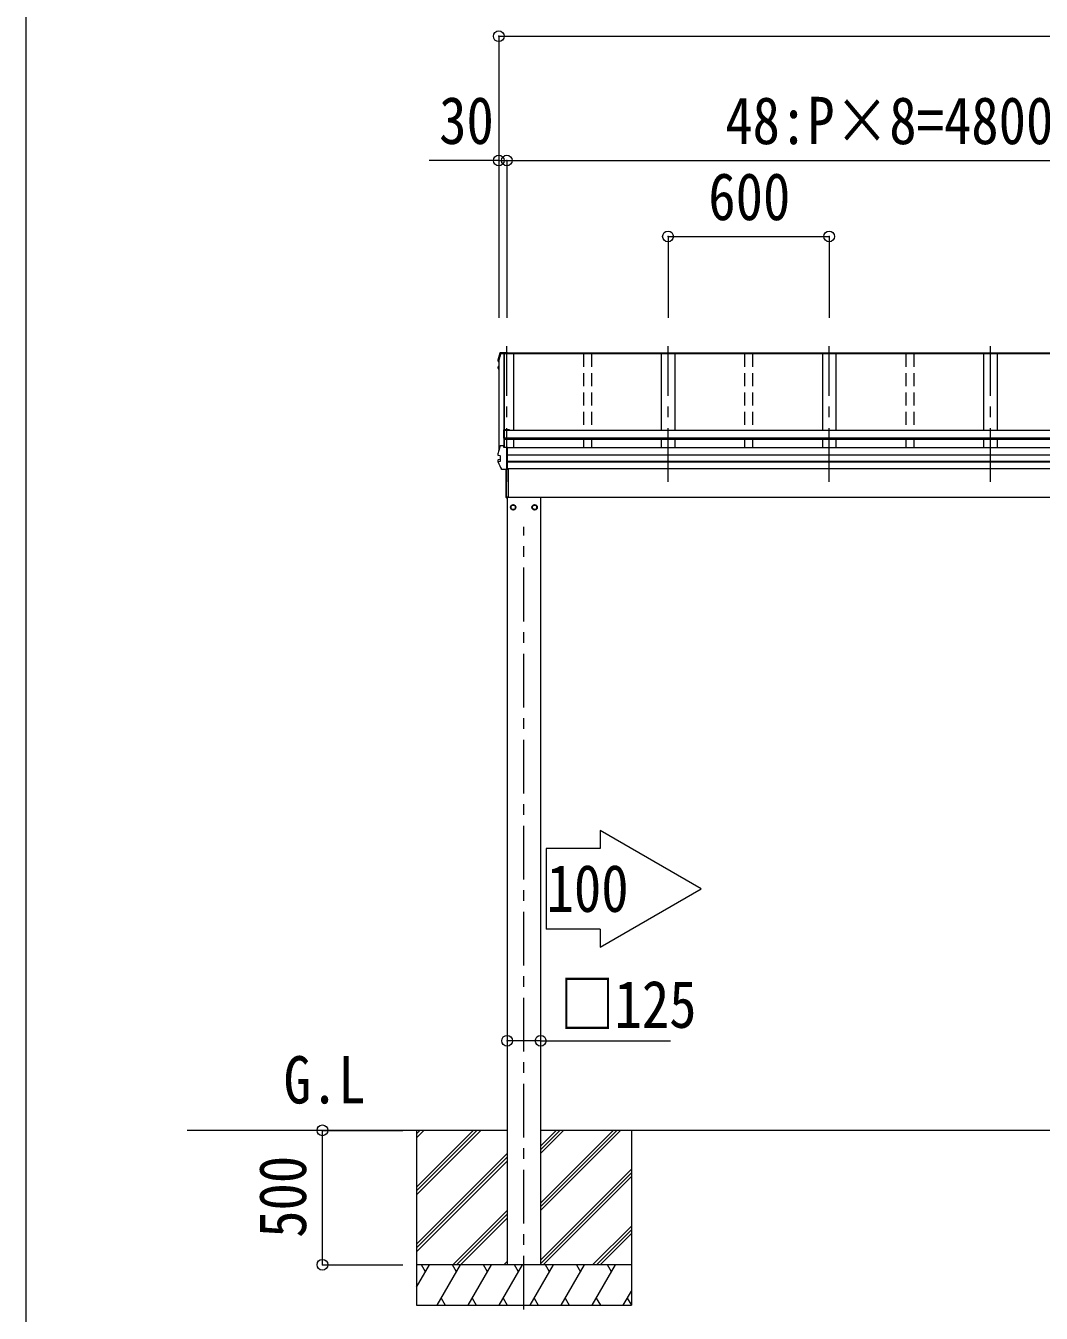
# Model space of a CAD drawing. Units: millimetres, scale not verified. Extents: x -11243 to 60313, y -7760 to 7760.
# Drawn here: x -11243 to -7462, y -4902 to -112 of the extents above; entities that cross this region are included whole.
import ezdxf
from ezdxf.enums import TextEntityAlignment as Align

# ---------------------------------------------------------------- set-up
doc = ezdxf.new("R2010")
doc.units = ezdxf.units.MM
doc.header["$LTSCALE"] = 40
doc.header["$PDMODE"] = 32
doc.header["$PDSIZE"] = 40
doc.linetypes.add('CHAIN1', pattern=[8, 5, -1, 1, -1])
doc.linetypes.add('DASHED1', pattern=[1.8, 1.2, -0.6])
for name, color, linetype, lineweight in [('0-3_ELV2', 7, 'Continuous', 9), ('0-6_OTH_LINE', 7, 'Continuous', 9), ('0-E_DET2', 7, 'Continuous', 18), ('F-0_240', 7, 'Continuous', 9)]:
    doc.layers.add(name, color=color, linetype=linetype, lineweight=lineweight)
doc.styles.add('ＭＳ ゴシック', font='')
doc.styles.get('ＭＳ ゴシック').set_extended_font_data('MS Gothic')

msp = doc.modelspace()

# ---------------------------------------------------------------- linework, layer by layer
at = {"layer": '0-3_ELV2', "color": 4}
for p, q in [((-9476.61, -1328.77), (-9476.49, -1328.48)), ((-9476.49, -1328.48), (-9476.31, -1328.21)), ((-9476.31, -1328.21), (-9476.09, -1327.99)), ((-9476.09, -1327.99), (-9475.84, -1327.81)), ((-9475.84, -1327.81), (-9475.56, -1327.67)), ((-9475.56, -1327.67), (-9475.3, -1327.6)), ((-9475.3, -1327.6), (-9475.06, -1327.56)), ((-9426.75, -1332.76), (-9475.18, -1332.76)), ((-9475.06, -1327.56), (-9474.83, -1327.53)), ((-9474.83, -1327.53), (-9474.58, -1327.51)), ((-9474.58, -1327.51), (-9474.29, -1327.5)), ((-9474.29, -1327.5), (-9473.98, -1327.5)), ((-9473.98, -1327.5), (-9473.67, -1327.5)), ((-9473.75, -1327.5), (-9473.75, -1327.5)), ((-9473.75, -1327.5), (-9473.75, -1327.5)), ((-9473.75, -1327.5), (-9448.75, -1327.5)), ((-9448.75, -1330.03), (-9462.95, -1330.03)), ((-9462.72, -1332.61), (-9462.72, -1332.26)), ((-9462.65, -1332.76), (-9462.65, -1676.1)), ((-9451.75, -1332.52), (-9462.57, -1332.52)), ((-9462.05, -1332.76), (-9462.05, -1680.05)), ((-9451.75, -1331.53), (-9451.75, -1332.52)), ((-9448.75, -1331.53), (-9451.75, -1331.53)), ((-4051.75, -1331.85), (-9451.75, -1331.85)), ((-4051.75, -1332.75), (-9451.75, -1332.75)), ((-9448.75, -1331.85), (-9448.75, -1327.5)), ((-4054.75, -1329.58), (-9448.75, -1329.58)), ((-9426.75, -1332.67), (-9426.75, -1616.94)), ((-8876.75, -1332.67), (-8876.75, -1616.94)), ((-8826.75, -1332.67), (-8826.75, -1616.94)), ((-8276.69, -1332.67), (-8276.69, -1616.94)), ((-8226.69, -1332.67), (-8226.69, -1616.94)), ((-7676.75, -1332.67), (-7676.75, -1616.94)), ((-7626.75, -1332.67), (-7626.75, -1616.94)), ((-9484.16, -1384.46), (-9484.16, -1380.4)), ((-9482.66, -1388.43), (-9484.07, -1384.94)), ((-9484.02, -1355.07), (-9484.06, -1355.33)), ((-9484.06, -1355.33), (-9484.06, -1355.38)), ((-9484.06, -1359.43), (-9484.06, -1355.38)), ((-9481.75, -1382.92), (-9483.11, -1383.19)), ((-9483.01, -1360.7), (-9481.75, -1360.95)), ((-9481.75, -1390.66), (-9482.66, -1388.43)), ((-9481.75, -1384.45), (-9482.59, -1384.61)), ((-9481.75, -1378.83), (-9482.58, -1378.93)), ((-9482.58, -1378.94), (-9482.58, -1378.93)), ((-9481.75, -1359.42), (-9482.51, -1359.27)), ((-9481.75, -1359.07), (-9482.43, -1358.94)), ((-9481.75, -1356.12), (-9481.75, -1692.9)), ((-9463.85, -1616.9), (-9463.85, -1646.37)), ((-9441.85, -1614.9), (-9461.85, -1614.9)), ((-9441.85, -1616.44), (-9461.85, -1616.44)), ((-9461.85, -1650.96), (-9461.85, -1616.44)), ((-4041.65, -1617.07), (-9461.85, -1617.07)), ((-9441.85, -1614.9), (-9441.85, -1617.07)), ((-9474.99, -1673.77), (-9462.95, -1673.77)), ((-9461.85, -1646.37), (-9463.85, -1646.37)), ((-9462.72, -1675.27), (-9462.95, -1673.77)), ((-9462.95, -1680.4), (-9462.95, -1673.77)), ((-9462.72, -1675.27), (-9462.72, -1675.62)), ((-9461.99, -1680.4), (-9462.72, -1675.62)), ((-4041.65, -1646.1), (-9461.85, -1646.1)), ((-4041.65, -1647.84), (-9461.85, -1647.84)), ((-4041.65, -1650.96), (-9461.85, -1650.96)), ((-9426.75, -1648.91), (-9426.75, -1682.58)), ((-8876.75, -1650.96), (-8876.75, -1682.58)), ((-8826.75, -1650.96), (-8826.75, -1682.58)), ((-8276.69, -1650.96), (-8276.69, -1682.58)), ((-8226.69, -1650.96), (-8226.69, -1682.58)), ((-7676.75, -1650.96), (-7676.75, -1682.58)), ((-7626.75, -1650.96), (-7626.75, -1682.58)), ((-9484.02, -1701.78), (-9484.06, -1702.04)), ((-9484.06, -1702.04), (-9484.06, -1702.09)), ((-9484.06, -1709.47), (-9484.06, -1702.09)), ((-9484.06, -1709.42), (-9484.02, -1709.16)), ((-9484.06, -1709.51), (-9484.06, -1709.42)), ((-9483.99, -1709.9), (-9484.04, -1709.51)), ((-9483.81, -1710.24), (-9483.99, -1709.9)), ((-9483.55, -1710.51), (-9483.81, -1710.24)), ((-9483.27, -1710.68), (-9483.55, -1710.51)), ((-9483.04, -1710.78), (-9483.27, -1710.68)), ((-9483.23, -1709.6), (-9483.18, -1709.27)), ((-9483.22, -1709.93), (-9483.23, -1709.6)), ((-9483.16, -1710.24), (-9483.22, -1709.93)), ((-9483.03, -1710.51), (-9483.16, -1710.24)), ((-9482.79, -1710.86), (-9483.04, -1710.78)), ((-9482.87, -1710.73), (-9483.03, -1710.51)), ((-9482.66, -1710.87), (-9482.87, -1710.73)), ((-9482.52, -1710.93), (-9482.79, -1710.86)), ((-9482.43, -1710.95), (-9482.66, -1710.87)), ((-9476.18, -1711.72), (-9482.43, -1710.95)), ((-9482.43, -1710.95), (-9482.43, -1710.95)), ((-9476.76, -1711.74), (-9476.8, -1711.64)), ((-9476.75, -1711.85), (-9476.76, -1711.74)), ((-9476.75, -1711.85), (-9476.75, -1731.07)), ((-9476.18, -1711.72), (-9476.09, -1711.75)), ((-9476.18, -1711.72), (-9476.18, -1711.72)), ((-9476.09, -1711.75), (-9476.02, -1711.8)), ((-9476.02, -1711.8), (-9475.96, -1711.87)), ((-9475.96, -1711.87), (-9475.91, -1711.97)), ((-9475.91, -1711.97), (-9475.88, -1712.08)), ((-9475.88, -1712.08), (-9475.87, -1712.2)), ((-9448.75, -1680.4), (-9462.95, -1680.4)), ((-9462.57, -1680.4), (-9462.57, -1676.72)), ((-9462.01, -1680.4), (-9462.57, -1676.72)), ((-9448.75, -1762.82), (-9448.75, -1680.4)), ((-4054.75, -1682.58), (-9448.75, -1682.58)), ((-4054.75, -1709.1), (-9448.75, -1709.1)), ((-4054.75, -1709.99), (-9448.75, -1709.99)), ((-9484.17, -1734.68), (-9484.16, -1734.5)), ((-9484.13, -1734.85), (-9484.17, -1734.68)), ((-9484.16, -1734.52), (-9484.16, -1727.12)), ((-9484.05, -1735.01), (-9484.13, -1734.85)), ((-9484.07, -1735), (-9481.21, -1741.81)), ((-9483.38, -1734.52), (-9483.33, -1734.17)), ((-9483.36, -1734.88), (-9483.38, -1734.52)), ((-9483.26, -1735.21), (-9483.36, -1734.88)), ((-9483.33, -1734.17), (-9483.22, -1733.83)), ((-9483.22, -1733.83), (-9483.05, -1733.55)), ((-9483.11, -1725.85), (-9477.15, -1724.69)), ((-9483.05, -1733.55), (-9482.83, -1733.35)), ((-9482.83, -1733.35), (-9482.58, -1733.23)), ((-9482.58, -1733.23), (-9476.18, -1731.54)), ((-9482.58, -1733.23), (-9482.58, -1733.23)), ((-9481.21, -1741.81), (-9478.27, -1748.54)), ((-9478.27, -1748.54), (-9475.23, -1755.19)), ((-9476.18, -1731.54), (-9476.09, -1731.5)), ((-9476.18, -1731.54), (-9476.18, -1731.54)), ((-9476.09, -1731.5), (-9476.02, -1731.44)), ((-9476.02, -1731.44), (-9475.96, -1731.35)), ((-9475.96, -1731.35), (-9475.91, -1731.25)), ((-9475.91, -1731.25), (-9475.88, -1731.14)), ((-9475.88, -1731.14), (-9475.87, -1731.02)), ((-9475.23, -1755.19), (-9472.11, -1761.76)), ((-9471.94, -1762.04), (-9472.12, -1761.71)), ((-9471.68, -1762.32), (-9471.94, -1762.04)), ((-9471.38, -1762.54), (-9471.68, -1762.32)), ((-9471.04, -1762.68), (-9471.38, -1762.54)), ((-9470.73, -1762.75), (-9471.04, -1762.68)), ((-9470.46, -1762.78), (-9470.73, -1762.75)), ((-9470.14, -1762.8), (-9470.46, -1762.78)), ((-9469.79, -1762.82), (-9470.14, -1762.8)), ((-9469.41, -1762.82), (-9469.79, -1762.82)), ((-9448.75, -1762.82), (-9469.39, -1762.82)), ((-9453.75, -1867.01), (-9453.75, -1762.82)), ((-9453.25, -1867.41), (-9453.25, -1762.82)), ((-4054.75, -1733.22), (-9448.75, -1733.22)), ((-4054.75, -1735.14), (-9448.75, -1735.14)), ((-4054.75, -1760.18), (-9448.75, -1760.18)), ((-9446.75, -1760.18), (-9446.75, -1865.01)), ((-9453.25, -1867.41), (-9453.25, -1867.47)), ((-9453.25, -1867.41), (-9453.25, -1867.41)), ((-9453.25, -1867.47), (-9453.25, -1867.51)), ((-9453.25, -1867.51), (-9453.25, -1867.51)), ((-9453.25, -1867.51), (-9451.75, -1867.51)), ((-9453.25, -1867.51), (-9453.25, -1867.51)), ((-9451.75, -1867.51), (-9451.75, -1865.01)), ((-9451.75, -1865.01), (-9446.75, -1865.01)), ((-4171.04, -1866.41), (-9451.75, -1866.41)), ((-9450.75, -1866.41), (-9450.75, -4721.41)), ((-9325.75, -4721.41), (-9325.75, -1866.41)), ((-9428.25, -1893.6), (-9436.75, -1898.5)), ((-9436.75, -1898.5), (-9436.75, -1908.32)), ((-9436.75, -1908.32), (-9428.25, -1913.23)), ((-9419.75, -1898.5), (-9428.25, -1893.6)), ((-9428.25, -1913.23), (-9419.75, -1908.32)), ((-9419.75, -1908.32), (-9419.75, -1898.5)), ((-9419.65, -1903.16), (-9419.75, -1903.16)), ((-9419.65, -1903.66), (-9419.75, -1903.66)), ((-9356.84, -1903.16), (-9356.74, -1903.16)), ((-9356.84, -1903.66), (-9356.74, -1903.66)), ((-9356.75, -1898.5), (-9348.25, -1893.6)), ((-9356.75, -1908.32), (-9356.75, -1898.5)), ((-9348.25, -1913.23), (-9356.75, -1908.32)), ((-9348.25, -1893.6), (-9339.75, -1898.5)), ((-9339.75, -1908.32), (-9348.25, -1913.23)), ((-9339.75, -1898.5), (-9339.75, -1908.32))]:
    msp.add_line(p, q, dxfattribs=at)
at = {"layer": '0-3_ELV2', "color": 5, "linetype": 'CHAIN1'}
for p, q in [((-9451.69, -1808.41), (-9451.69, -1304.23)), ((-8851.75, -1808.41), (-8851.75, -1304.23)), ((-8251.75, -1808.41), (-8251.75, -1304.23)), ((-7651.75, -1808.41), (-7651.75, -1304.23)), ((-9388.25, -4887.93), (-9388.25, -1975.84))]:
    msp.add_line(p, q, dxfattribs=at)
at = {"layer": '0-3_ELV2', "color": 4, "linetype": 'DASHED1'}
for p, q in [((-9166.75, -1332.67), (-9166.75, -1617.07)), ((-9136.75, -1332.67), (-9136.75, -1617.07)), ((-8566.75, -1332.67), (-8566.75, -1617.07)), ((-8536.75, -1332.67), (-8536.75, -1617.07)), ((-7966.75, -1332.67), (-7966.75, -1617.07)), ((-7936.75, -1332.67), (-7936.75, -1617.07)), ((-9166.75, -1650.96), (-9166.75, -1682.58)), ((-9136.75, -1650.96), (-9136.75, -1682.58)), ((-8566.75, -1650.96), (-8566.75, -1682.58)), ((-8536.75, -1650.96), (-8536.75, -1682.58)), ((-7966.75, -1650.96), (-7966.75, -1682.58)), ((-7936.75, -1650.96), (-7936.75, -1682.58))]:
    msp.add_line(p, q, dxfattribs=at)
at = {"layer": '0-3_ELV2', "color": 6}
for p, q in [((-9325.75, -3888.17), (-9450.75, -3888.17)), ((-9325.75, -3888.17), (-8841.97, -3888.17)), ((-10138.25, -4221.41), (-9839.25, -4221.41)), ((-10138.25, -4721.41), (-9839.25, -4721.41))]:
    msp.add_line(p, q, dxfattribs=at)
at = {"layer": '0-3_ELV2'}
for p, q in [((-9450.75, -4221.41), (-10641.19, -4221.41)), ((-9788.25, -4234.65), (-9775.01, -4221.41)), ((-9788.25, -4248.79), (-9760.86, -4221.41)), ((-9788.25, -4460.92), (-9548.73, -4221.41)), ((-9788.25, -4446.78), (-9562.87, -4221.41)), ((-9788.25, -4432.64), (-9577.01, -4221.41)), ((-9788.25, -4221.41), (-9788.25, -4871.41)), ((-9325.75, -4278.51), (-9268.65, -4221.41)), ((-9325.75, -4292.65), (-9254.51, -4221.41)), ((-9325.75, -4306.79), (-9240.36, -4221.41)), ((-9325.75, -4504.78), (-9042.37, -4221.41)), ((-9325.75, -4490.64), (-9056.51, -4221.41)), ((-9325.75, -4518.92), (-9028.23, -4221.41)), ((-4177.75, -4221.41), (-9325.75, -4221.41)), ((-8988.25, -4221.41), (-8988.25, -4871.41)), ((-9788.25, -4644.77), (-9450.75, -4307.27)), ((-9788.25, -4658.91), (-9450.75, -4321.41)), ((-9788.25, -4673.06), (-9450.75, -4335.56)), ((-9325.75, -4702.77), (-8988.25, -4365.27)), ((-9325.75, -4716.91), (-8988.25, -4379.41)), ((-9316.1, -4721.41), (-8988.25, -4393.56)), ((-9652.75, -4721.41), (-9450.75, -4519.4)), ((-9638.61, -4721.41), (-9450.75, -4533.55)), ((-9624.47, -4721.41), (-9450.75, -4547.69)), ((-9132.25, -4721.41), (-8988.25, -4577.4)), ((-9118.11, -4721.41), (-8988.25, -4591.55)), ((-9103.97, -4721.41), (-8988.25, -4605.69)), ((-9788.25, -4805.24), (-9739.84, -4721.41)), ((-8988.25, -4721.41), (-9788.25, -4721.41)), ((-9754.85, -4747.39), (-9769.85, -4721.41)), ((-9710.98, -4871.41), (-9624.38, -4721.41)), ((-9639.38, -4747.39), (-9654.38, -4721.41)), ((-9595.51, -4871.41), (-9508.91, -4721.41)), ((-9523.91, -4747.39), (-9538.91, -4721.41)), ((-9480.04, -4871.41), (-9393.44, -4721.41)), ((-9462.34, -4721.41), (-9450.75, -4709.82)), ((-9408.44, -4747.39), (-9423.44, -4721.41)), ((-9364.57, -4871.41), (-9277.97, -4721.41)), ((-9292.97, -4747.39), (-9307.97, -4721.41)), ((-9249.1, -4871.41), (-9162.5, -4721.41)), ((-9192.5, -4721.41), (-9177.5, -4747.39)), ((-9133.63, -4871.41), (-9047.03, -4721.41)), ((-9062.03, -4747.39), (-9077.03, -4721.41)), ((-9018.16, -4871.41), (-8988.25, -4819.6)), ((-9788.25, -4871.41), (-8988.25, -4871.41)), ((-9695.98, -4845.43), (-9680.98, -4871.41)), ((-9580.51, -4845.43), (-9565.51, -4871.41)), ((-9465.04, -4845.43), (-9450.04, -4871.41)), ((-9349.57, -4845.43), (-9334.57, -4871.41)), ((-9234.1, -4845.43), (-9219.1, -4871.41)), ((-9118.63, -4845.43), (-9103.63, -4871.41)), ((-9003.16, -4845.43), (-8988.25, -4871.26))]:
    msp.add_line(p, q, dxfattribs=at)
at = {"layer": '0-3_ELV2', "color": 4}
for points in [[(-9484.02, -1355.07), (-9481.7, -1346.22), (-9479.24, -1337.45), (-9476.61, -1328.79)], [(-9474.99, -1331.11), (-9462.95, -1331.11), (-9462.72, -1332.61), (-9475.14, -1332.61)], [(-9462.95, -1331.11), (-9462.95, -1330.03), (-9462.57, -1332.52)]]:
    msp.add_lwpolyline(points, dxfattribs=at)
for centre, radius in [((-9428.25, -1903.41), 10), ((-9428.25, -1903.41), 8.5), ((-9348.25, -1903.41), 10), ((-9348.25, -1903.41), 8.5)]:
    msp.add_circle(centre, radius, dxfattribs=at)
for centre, radius, start, end in [((-8998.74, -1478.78), 499.82, 162.96047, 166.14879), ((-8998.73, -1478.78), 498.32, 162.94349, 166.12469), ((-9474.99, -1332.81), 1.7, 89.95676, 162.90929), ((-9482.86, -1380.4), 1.3, 100.9005, 179.9623), ((-9482.86, -1384.46), 1.3, 100.8868, 201.66215), ((-9482.76, -1359.43), 1.3, 166.2046, 259.10358), ((-9019.42, -1199.9), 498.64, 201.74241, 202.00165), ((-9019.42, -1199.55), 498.64, 201.78246, 202.00165), ((-9461.85, -1616.9), 2, 90, 180), ((-8998.74, -1821.44), 499.82, 162.96047, 166.14879), ((-9474.99, -1675.47), 1.7, 89.95676, 162.90929), ((-9477.24, -1724.2), 0.499, 280.91518, 359.94761), ((-9482.86, -1727.12), 1.3, 100.9005, 179.9623), ((-9453.25, -1867.01), 0.5, 180, 269.5), ((-9441.1, -1852.34), 12.15, 179.0404, 180.9596), ((-9428.25, -1903.41), 8.6, 171.25399, 188.74601), ((-9428.25, -1903.41), 8.6, 111.25399, 128.74601), ((-9428.25, -1903.41), 8.6, 231.25399, 248.74601), ((-9428.25, -1903.41), 8.6, 51.25399, 68.74601), ((-9428.25, -1903.41), 8.6, 291.25399, 308.74601), ((-9428.25, -1903.41), 8.6, 1.66581, 8.74601), ((-9428.25, -1903.41), 8.6, 351.25399, 358.33419), ((-9348.25, -1903.41), 8.6, 171.25399, 178.33419), ((-9348.25, -1903.41), 8.6, 181.66581, 188.74601), ((-9348.25, -1903.41), 8.6, 111.25399, 128.74601), ((-9348.25, -1903.41), 8.6, 231.25399, 248.74601), ((-9348.25, -1903.41), 8.6, 51.25399, 68.74601), ((-9348.25, -1903.41), 8.6, 291.25399, 308.74601), ((-9348.25, -1903.41), 8.6, 351.25399, 8.74601)]:
    msp.add_arc(centre, radius, start, end, dxfattribs=at)
at = {"layer": '0-3_ELV2', "color": 6}
for p in [(-9450.75, -3888.17), (-9325.75, -3888.17), (-10138.25, -4221.41), (-10138.25, -4721.41)]:
    msp.add_point(p, dxfattribs=at)
at = {"layer": '0-6_OTH_LINE'}
for p, q in [((-9104.58, -3105.78), (-9104.58, -3172.98)), ((-9104.58, -3472.58), (-9304.98, -3472.58)), ((-9104.58, -3472.58), (-9104.58, -3539.78))]:
    msp.add_line(p, q, dxfattribs=at)
at = {"layer": '0-6_OTH_LINE', "color": 6}
msp.add_line((-10138.25, -4721.41), (-10138.25, -4221.41), dxfattribs=at)
at = {"layer": '0-6_OTH_LINE'}
for points in [[(-9104.58, -3539.78), (-8728.72, -3322.78), (-9104.58, -3105.78)], [(-9104.58, -3172.98), (-9304.98, -3172.98), (-9304.98, -3472.58)]]:
    msp.add_lwpolyline(points, dxfattribs=at)
at = {"layer": '0-E_DET2', "color": 6, "lineweight": 9}
for p, q in [((-9481.75, -150.66), (-9481.75, -1198.5)), ((-9481.75, -150.66), (-4021.75, -150.66)), ((-9481.75, -612.96), (-9740.34, -612.96)), ((-9481.75, -612.96), (-9481.75, -1198.5)), ((-9481.75, -612.96), (-9451.75, -612.96)), ((-9451.75, -612.96), (-9451.75, -1198.5)), ((-9451.75, -612.96), (-4051.75, -612.96)), ((-8851.75, -895.63), (-8851.75, -1198.5)), ((-8851.75, -895.63), (-8251.75, -895.63)), ((-8251.75, -895.63), (-8251.75, -1198.5))]:
    msp.add_line(p, q, dxfattribs=at)
at = {"layer": '0-E_DET2', "color": 6}
for p in [(-9481.75, -150.66), (-9481.75, -612.96), (-9451.75, -612.96), (-8851.75, -895.63), (-8251.75, -895.63)]:
    msp.add_point(p, dxfattribs=at)
at = {"layer": 'F-0_240', "color": 5}
msp.add_line((-11242.74, 7760), (-11242.74, -7760), dxfattribs=at)

# ---------------------------------------------------------------- texts
at = {"layer": '0-3_ELV2', "style": 'ＭＳ ゴシック', "width": 0.85}
for s, p in [('□125', (-9254.93, -3892.83)), ('G.L', (-10282.79, -4174.13))]:
    msp.add_text(s, height=176, dxfattribs=at).set_placement(p, align=Align.BOTTOM_LEFT)
msp.add_text('500', height=176, rotation=90, dxfattribs=at).set_placement((-10146.25, -4621.41), align=Align.BOTTOM_LEFT)
at = {"layer": '0-6_OTH_LINE', "style": 'ＭＳ ゴシック', "width": 0.85}
msp.add_text('100', height=176, dxfattribs=at).set_placement((-9303.75, -3461.53), align=Align.BOTTOM_LEFT)
at = {"layer": '0-E_DET2', "style": 'ＭＳ ゴシック', "width": 0.85}
for s, p in [('30', (-9703.73, -604.39)), ('48:P×8=4800 54:P×9=5400 60:P×10=6000', (-8638.65, -604.96)), ('600', (-8701.75, -887.63))]:
    msp.add_text(s, height=176, dxfattribs=at).set_placement(p, align=Align.BOTTOM_LEFT)

doc.saveas('drawing.dxf')
